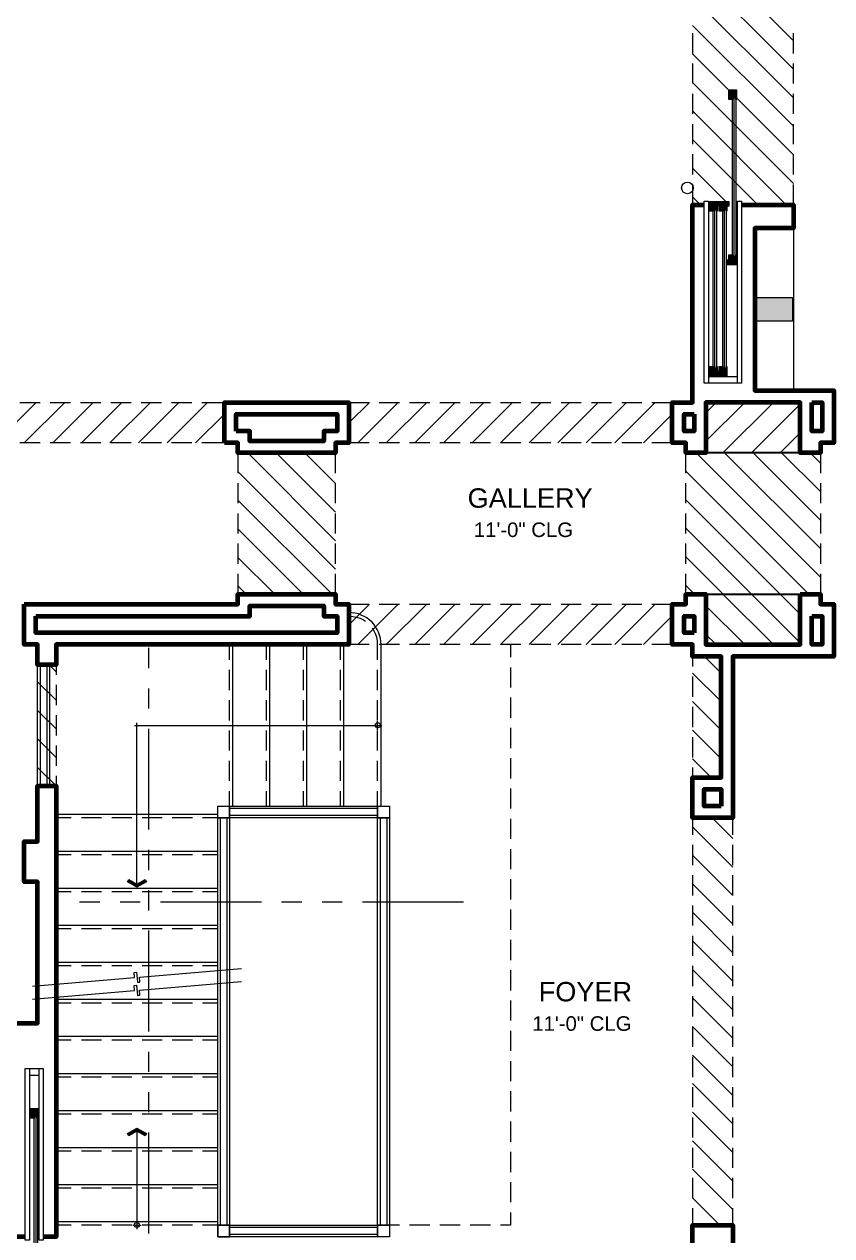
# Model space of a CAD drawing. Extents: x 6 to 1186, y -84 to 3560.
# Drawn here: x 450.7 to 690.5, y 1716.5 to 2076.6 of the extents above; entities that cross this region are included whole.
import ezdxf

# ---------------------------------------------------------------- set-up
doc = ezdxf.new("R2010")
doc.units = 0
doc.header["$LTSCALE"] = 24
doc.header["$MEASUREMENT"] = 0
for name, color, linetype in [('GEC_BKGD', 8, 'Continuous'), ('PDF_0', 8, 'Continuous'), ('PDF_00-FP-A-1$A-ANNO-KEYN', 8, 'Continuous'), ('PDF_00-FP-A-1$A-DRWDW', 8, 'Continuous'), ('PDF_00-FP-A-1$A-DRWDW-MINR', 8, 'Continuous'), ('PDF_00-FP-A-1$A-FLR-OVHD', 8, 'Continuous'), ('PDF_00-FP-A-1$A-MLWK-MINR', 8, 'Continuous'), ('PDF_00-FP-A-1$A-SOFFIT', 8, 'Continuous'), ('PDF_00-FP-A-1$A-SOFFIT-PATT', 8, 'Continuous'), ('PDF_00-FP-A-1$A-STR', 8, 'Continuous'), ('PDF_00-FP-A-1$A-STR-GRDRL-MINR', 8, 'Continuous'), ('PDF_00-FP-A-1$A-STR-RISR', 8, 'Continuous'), ('PDF_00-FP-A-1$A-WALL', 8, 'Continuous'), ('PDF_00-FP-A-1$A-WALL-PRTHT', 8, 'Continuous'), ('PDF_Text', 8, 'Continuous')]:
    doc.layers.add(name, color=color, linetype=linetype)
doc.styles.add('PDF Arial', font='arial.ttf')

# ---------------------------------------------------------------- blocks, each defined once
blk = doc.blocks.new('210311_BorsteinRes_CDProgress - Copy')
at = {"layer": 'PDF_0', "true_color": 0xffffff, "transparency": 33554559}
for points in [[(13.345, 10.5125), (13.3375, 10.4992), (13.3958, 10.4833)], [(13.4467, 10.5125), (13.3958, 10.4833), (13.455, 10.4992)], [(13.3375, 10.4992), (13.3958, 10.465), (13.3958, 10.4833)], [(13.455, 10.4992), (13.3958, 10.4833), (13.3958, 10.465)], [(13.3958, 10.4833), (13.3958, 10.465), (13.455, 10.4992)], [(13.3375, 8.94), (13.3958, 8.9558), (13.3958, 8.9733)], [(13.3958, 8.9558), (13.3375, 8.94), (13.345, 8.9258)], [(13.3958, 8.9733), (13.3958, 8.9558), (13.455, 8.94)], [(13.3958, 8.9558), (13.4467, 8.9258), (13.455, 8.94)]]:
    blk.add_hatch(color=7, dxfattribs=at).paths.add_polyline_path(points)
at = {"layer": 'PDF_00-FP-A-1$A-ANNO-KEYN', "true_color": 0xffffff, "transparency": 33554559}
for points in [[(17.2242, 13.97), (17.4533, 13.97), (17.4533, 14.1158)], [(17.2242, 13.97), (17.4533, 14.1158), (17.2242, 14.1158)]]:
    blk.add_hatch(color=7, dxfattribs=at).paths.add_polyline_path(points)
at = {"layer": 'PDF_00-FP-A-1$A-DRWDW-MINR', "true_color": 0x989898, "transparency": 33554559}
for points in [[(17.1058, 15.4033), (17.0592, 15.4033), (17.1058, 15.355)], [(17.1058, 15.355), (17.0592, 15.4033), (17.0592, 15.355)], [(17.0817, 15.355), (17.0592, 15.355), (17.0817, 15.3417)], [(17.0817, 15.3417), (17.0592, 15.355), (17.0592, 15.3417)], [(17.1058, 15.355), (17.1025, 15.355), (17.1058, 15.3417)], [(17.1058, 15.3417), (17.1025, 15.355), (17.1025, 15.3417)], [(16.9992, 14.7117), (16.9392, 14.7117), (16.9992, 14.6817)], [(16.9992, 14.6817), (16.9392, 14.7117), (16.9392, 14.6817)], [(17.0592, 14.7117), (16.9992, 14.7117), (17.0592, 14.6817)], [(17.0592, 14.6817), (16.9992, 14.7117), (16.9992, 14.6817)], [(16.9858, 14.6817), (16.9392, 14.6817), (16.9858, 14.6633)], [(16.9858, 14.6633), (16.9392, 14.6817), (16.9392, 14.6633)], [(16.9617, 14.6633), (16.9392, 14.6633), (16.9617, 14.6508)], [(16.9617, 14.6508), (16.9392, 14.6633), (16.9392, 14.6508)], [(16.9858, 14.6633), (16.9825, 14.6633), (16.9858, 14.6508)], [(16.9858, 14.6508), (16.9825, 14.6633), (16.9825, 14.6508)], [(17.0458, 14.6817), (16.9992, 14.6817), (17.0458, 14.6633)], [(17.0458, 14.6633), (16.9992, 14.6817), (16.9992, 14.6633)], [(17.0217, 14.6633), (16.9992, 14.6633), (17.0217, 14.6508)], [(17.0217, 14.6508), (16.9992, 14.6633), (16.9992, 14.6508)], [(17.0458, 14.6633), (17.0425, 14.6633), (17.0458, 14.6508)], [(17.0458, 14.6508), (17.0425, 14.6633), (17.0425, 14.6508)], [(17.1058, 14.3508), (17.0458, 14.3508), (17.1058, 14.32)], [(17.1058, 14.32), (17.0458, 14.3508), (17.0458, 14.32)], [(17.0817, 14.3808), (17.0592, 14.3808), (17.0817, 14.3683)], [(17.0817, 14.3683), (17.0592, 14.3808), (17.0592, 14.3683)], [(17.1058, 14.3683), (17.0592, 14.3683), (17.1058, 14.3508)], [(17.1058, 14.3508), (17.0592, 14.3683), (17.0592, 14.3508)], [(17.1058, 14.3808), (17.1025, 14.3808), (17.1058, 14.3683)], [(17.1058, 14.3683), (17.1025, 14.3808), (17.1025, 14.3683)], [(16.9617, 13.69), (16.9392, 13.69), (16.9617, 13.6767)], [(16.9617, 13.6767), (16.9392, 13.69), (16.9392, 13.6767)], [(16.9858, 13.6767), (16.9392, 13.6767), (16.9858, 13.6283)], [(16.9858, 13.6283), (16.9392, 13.6767), (16.9392, 13.6283)], [(16.9858, 13.69), (16.9825, 13.69), (16.9858, 13.6767)], [(16.9858, 13.6767), (16.9825, 13.69), (16.9825, 13.6767)], [(17.0458, 13.6592), (16.9858, 13.6592), (17.0458, 13.6283)], [(17.0458, 13.6283), (16.9858, 13.6592), (16.9858, 13.6283)], [(17.0217, 13.69), (16.9992, 13.69), (17.0217, 13.6767)], [(17.0217, 13.6767), (16.9992, 13.69), (16.9992, 13.6767)], [(17.0458, 13.6767), (16.9992, 13.6767), (17.0458, 13.6592)], [(17.0458, 13.6592), (16.9992, 13.6767), (16.9992, 13.6592)], [(17.0458, 13.69), (17.0425, 13.69), (17.0458, 13.6767)], [(17.0458, 13.6767), (17.0425, 13.69), (17.0425, 13.6767)], [(12.7842, 9.0958), (12.7375, 9.0958), (12.7842, 9.0475)], [(12.7842, 9.0475), (12.7375, 9.0958), (12.7375, 9.0475)], [(12.76, 9.0475), (12.7375, 9.0475), (12.76, 9.035)], [(12.76, 9.035), (12.7375, 9.0475), (12.7375, 9.035)], [(12.7842, 9.0475), (12.7808, 9.0475), (12.7842, 9.035)], [(12.7842, 9.035), (12.7808, 9.0475), (12.7808, 9.035)]]:
    blk.add_hatch(color=252, dxfattribs=at).paths.add_polyline_path(points)
at = {"layer": 'PDF_0', "lineweight": 18}
for points in [[(13.4683, 11.9467), (13.4683, 11.8217)], [(13.99, 10.9675), (13.99, 11.9675)], [(14.2192, 10.9675), (14.2192, 11.9675)], [(14.4483, 10.9675), (14.4483, 11.9675)], [(14.6775, 10.9675), (14.6775, 11.9675)], [(14.9067, 10.9675), (14.9067, 11.9675)], [(13.4683, 11.6967), (13.4683, 11.5717)], [(13.4683, 11.4467), (13.4683, 10.8217)], [(13.8958, 10.8942), (13.8958, 10.9675)], [(13.8958, 10.9675), (13.9692, 10.9675)], [(13.8958, 10.8942), (13.8958, 10.9675)], [(13.8958, 10.9675), (13.9692, 10.9675)], [(13.9692, 10.9675), (13.9692, 10.8942)], [(13.9692, 10.9675), (13.9692, 10.8942)], [(14.8858, 10.9675), (14.9583, 10.9675)], [(14.8858, 10.8942), (14.8858, 10.9675)], [(14.9583, 10.9675), (14.9583, 10.8942)], [(13.8958, 10.915), (12.8958, 10.915)], [(13.9692, 10.8942), (13.8958, 10.8942)], [(13.8958, 8.3733), (13.8958, 10.8942)], [(13.8958, 10.8942), (13.9692, 10.8942)], [(13.9692, 10.8942), (13.8958, 10.8942)], [(13.9692, 10.8942), (13.9692, 8.3733)], [(14.8858, 10.8942), (14.9583, 10.8942)], [(14.8858, 8.3733), (14.8858, 10.8942)], [(14.9583, 10.8942), (14.8858, 10.8942)], [(14.9583, 10.8942), (14.9583, 8.3733)], [(13.8958, 10.6858), (12.8958, 10.6858)], [(13.4683, 10.6967), (13.4683, 10.5717)], [(13.8958, 10.4567), (12.8958, 10.4567)], [(13.4683, 10.4467), (13.4683, 10.3217)], [(13.1667, 10.3733), (13.0417, 10.3733)], [(13.4167, 10.3733), (13.2917, 10.3733)], [(14.1667, 10.3733), (13.5417, 10.3733)], [(14.4167, 10.3733), (14.2917, 10.3733)], [(14.6667, 10.3733), (14.5417, 10.3733)], [(15.4167, 10.3733), (14.7917, 10.3733)], [(13.8958, 10.2275), (12.8958, 10.2275)], [(13.4683, 10.1967), (13.4683, 9.5717)], [(13.8958, 9.9983), (12.8958, 9.9983)], [(13.8958, 9.7692), (12.8958, 9.7692)], [(13.8958, 9.54), (12.8958, 9.54)], [(13.4683, 9.4467), (13.4683, 9.3217)], [(13.8958, 9.3108), (12.8958, 9.3108)], [(13.4683, 9.1967), (13.4683, 9.0717)], [(13.8958, 9.0817), (12.8958, 9.0817)], [(13.4683, 8.9467), (13.4683, 8.3217)], [(13.8958, 8.8525), (12.8958, 8.8525)], [(13.8958, 8.6233), (12.8958, 8.6233)], [(13.8958, 8.3942), (12.8958, 8.3942)], [(13.8958, 8.3733), (13.9692, 8.3733)], [(14.9583, 8.3733), (14.8858, 8.3733)]]:
    blk.add_lwpolyline(points, dxfattribs=at)
for points in [[(12.8542, 11.0925), (12.7817, 11.0925), (12.7817, 11.8425), (12.8542, 11.8425)], [(13.9692, 10.8942), (13.9692, 10.9675), (14.8858, 10.9675), (14.8858, 10.8942)], [(14.8858, 10.8942), (14.8858, 10.9675), (14.9583, 10.9675), (14.9583, 10.8942)], [(13.9692, 8.3733), (13.9692, 8.3008), (13.8958, 8.3008), (13.8958, 8.3733)], [(14.8858, 8.3733), (14.8858, 8.3008), (13.9692, 8.3008), (13.9692, 8.3733), (13.8958, 8.3733), (13.8958, 8.3008), (13.9692, 8.3008), (13.9692, 8.3733)], [(14.9583, 8.3733), (14.9583, 8.3008), (14.8858, 8.3008), (14.8858, 8.3733)]]:
    blk.add_lwpolyline(points, close=True, dxfattribs=at)
at = {"layer": 'PDF_0', "lineweight": 9}
for points in [[(13.3958, 10.5767), (13.3958, 11.4825)], [(14.8858, 11.4408), (14.8858, 11.4933)], [(13.3808, 11.4675), (14.9117, 11.4675)], [(13.3958, 10.4833), (13.3958, 10.6083)], [(12.75, 9.8525), (13.3808, 9.9067), (13.3783, 9.9375), (13.3933, 9.9392), (13.3992, 9.8767), (13.4142, 9.8775), (13.4117, 9.9092), (14.0425, 9.9625)], [(12.75, 9.7725), (13.3808, 9.8258), (13.3783, 9.8567), (13.3933, 9.8583), (13.3992, 9.7958), (13.4142, 9.7975), (13.4117, 9.8283), (14.0425, 9.8825)], [(13.3958, 8.9558), (13.3958, 8.83)], [(13.3958, 8.8617), (13.3958, 8.5867)], [(13.3958, 8.6183), (13.3958, 8.3475)], [(13.37, 8.3733), (13.4225, 8.3733)]]:
    blk.add_lwpolyline(points, dxfattribs=at)
for points in [[(13.3958, 10.4833), (13.4467, 10.5125), (13.455, 10.4992), (13.3958, 10.465), (13.3375, 10.4992), (13.345, 10.5125)], [(13.3958, 8.9558), (13.345, 8.9258), (13.3375, 8.94), (13.3958, 8.9733), (13.455, 8.94), (13.4467, 8.9258)]]:
    blk.add_lwpolyline(points, close=True, dxfattribs=at)
for centre, radius in [((16.8029, 14.7954), 0.0363), ((14.8862, 11.4679), 0.0154), ((13.3962, 8.3737), 0.0154)]:
    blk.add_circle(centre, radius, dxfattribs=at)
at = {"layer": 'PDF_00-FP-A-1$A-ANNO-KEYN', "lineweight": 18}
blk.add_lwpolyline([(17.2242, 13.97), (17.2242, 14.1158), (17.4533, 14.1158), (17.4533, 13.97)], close=True, dxfattribs=at)
at = {"layer": 'PDF_00-FP-A-1$A-DRWDW', "lineweight": 18}
for points in [[(17.0592, 15.3417), (17.0592, 15.4033), (17.1058, 15.4033), (17.1058, 15.3417), (17.1025, 15.3417), (17.1025, 15.355), (17.0817, 15.355), (17.0817, 15.3417)], [(16.9392, 14.6508), (16.9392, 14.7117), (16.9992, 14.7117), (16.9992, 14.6817), (16.9858, 14.6817), (16.9858, 14.6508), (16.9825, 14.6508), (16.9825, 14.6633), (16.9617, 14.6633), (16.9617, 14.6508)], [(16.9992, 14.6508), (16.9992, 14.7117), (17.0592, 14.7117), (17.0592, 14.6817), (17.0458, 14.6817), (17.0458, 14.6508), (17.0425, 14.6508), (17.0425, 14.6633), (17.0217, 14.6633), (17.0217, 14.6508)], [(17.0817, 14.3808), (17.0817, 14.3683), (17.1025, 14.3683), (17.1025, 14.3808), (17.1058, 14.3808), (17.1058, 14.32), (17.0458, 14.32), (17.0458, 14.3508), (17.0592, 14.3508), (17.0592, 14.3808)], [(16.9617, 13.69), (16.9617, 13.6767), (16.9825, 13.6767), (16.9825, 13.69), (16.9858, 13.69), (16.9858, 13.6283), (16.9392, 13.6283), (16.9392, 13.69)], [(17.0217, 13.69), (17.0217, 13.6767), (17.0425, 13.6767), (17.0425, 13.69), (17.0458, 13.69), (17.0458, 13.6283), (16.9858, 13.6283), (16.9858, 13.6592), (16.9992, 13.6592), (16.9992, 13.69)], [(12.7375, 9.035), (12.7375, 9.0958), (12.7842, 9.0958), (12.7842, 9.035), (12.7808, 9.035), (12.7808, 9.0475), (12.76, 9.0475), (12.76, 9.035)]]:
    blk.add_lwpolyline(points, close=True, dxfattribs=at)
at = {"layer": 'PDF_00-FP-A-1$A-DRWDW-MINR', "lineweight": 9}
for points in [[(17.1025, 14.3683), (17.0817, 14.3683), (17.0817, 15.355), (17.1025, 15.355)], [(16.9825, 13.6767), (16.9617, 13.6767), (16.9617, 14.6633), (16.9825, 14.6633)], [(17.0425, 13.6767), (17.0217, 13.6767), (17.0217, 14.6633), (17.0425, 14.6633)], [(12.7808, 8.125), (12.76, 8.125), (12.76, 9.0475), (12.7808, 9.0475)]]:
    blk.add_lwpolyline(points, close=True, dxfattribs=at)
for points in [[(17.0917, 14.3683), (17.0917, 15.355)], [(16.9067, 14.6908), (16.9067, 14.7125), (16.9325, 14.7125), (16.9325, 13.5867)], [(17.1125, 13.5867), (17.1125, 14.7125), (17.1383, 14.7125), (17.1383, 14.6908)], [(16.9725, 13.6767), (16.9725, 14.6633)], [(17.0317, 13.6767), (17.0317, 14.6633)], [(16.9325, 13.6283), (17.1125, 13.6283)], [(12.7308, 9.3425), (12.7308, 8.2792), (12.705, 8.2792), (12.705, 8.3008)], [(12.8167, 8.3008), (12.8167, 8.2792), (12.7908, 8.2792), (12.7908, 9.3425)], [(12.7308, 9.3008), (12.7908, 9.3008)], [(12.77, 9.0475), (12.77, 8.125)]]:
    blk.add_lwpolyline(points, dxfattribs=at)
at = {"layer": 'PDF_00-FP-A-1$A-FLR-OVHD', "lineweight": 9}
for points in [[(15.7083, 11.9675), (15.7083, 11.8892)], [(15.7083, 11.8267), (15.7083, 11.7017)], [(15.7083, 11.6392), (15.7083, 11.5142)], [(15.7083, 11.4517), (15.7083, 11.3267)], [(15.7083, 11.2642), (15.7083, 11.1392)], [(15.7083, 11.0767), (15.7083, 10.9517)], [(15.7083, 10.8892), (15.7083, 10.7642)], [(15.7083, 10.7017), (15.7083, 10.5767)], [(15.7083, 10.5142), (15.7083, 10.3892)], [(15.7083, 10.3267), (15.7083, 10.2017)], [(15.7083, 10.1392), (15.7083, 10.0142)], [(15.7083, 9.9517), (15.7083, 9.8267)], [(15.7083, 9.7642), (15.7083, 9.6392)], [(15.7083, 9.5767), (15.7083, 9.4517)], [(15.7083, 9.3892), (15.7083, 9.2642)], [(15.7083, 9.2017), (15.7083, 9.0767)], [(15.7083, 9.0142), (15.7083, 8.8892)], [(15.7083, 8.8267), (15.7083, 8.7017)], [(15.7083, 8.6392), (15.7083, 8.5142)], [(15.7083, 8.4517), (15.7083, 8.3733), (15.6458, 8.3733)], [(15.0208, 8.3733), (14.9583, 8.3733)], [(15.2083, 8.3733), (15.0833, 8.3733)], [(15.3958, 8.3733), (15.2708, 8.3733)], [(15.5833, 8.3733), (15.4583, 8.3733)]]:
    blk.add_lwpolyline(points, dxfattribs=at)
at = {"layer": 'PDF_00-FP-A-1$A-MLWK-MINR', "lineweight": 9}
blk.add_lwpolyline([(17.4592, 13.54), (17.2192, 13.54), (17.2192, 14.545), (17.4592, 14.545)], close=True, dxfattribs=at)
at = {"layer": 'PDF_00-FP-A-1$A-SOFFIT', "lineweight": 9}
for points in [[(16.8342, 15.7533), (16.8342, 15.6283)], [(17.4592, 15.6283), (17.4592, 15.7533)], [(16.8342, 15.5658), (16.8342, 15.4408)], [(17.4592, 15.4408), (17.4592, 15.5658)], [(16.8342, 15.3783), (16.8342, 15.2533)], [(17.4592, 15.2533), (17.4592, 15.3783)], [(16.8342, 15.1908), (16.8342, 15.0658)], [(17.4592, 15.0658), (17.4592, 15.1908)], [(16.8342, 15.0033), (16.8342, 14.8783)], [(17.4592, 14.8783), (17.4592, 15.0033)], [(16.8342, 14.8158), (16.8342, 14.6908)], [(17.4592, 14.6908), (17.4592, 14.8158)], [(12.6725, 13.4675), (12.7975, 13.4675)], [(12.86, 13.4675), (12.985, 13.4675)], [(13.0475, 13.4675), (13.1725, 13.4675)], [(13.235, 13.4675), (13.36, 13.4675)], [(13.4225, 13.4675), (13.5475, 13.4675)], [(13.61, 13.4675), (13.735, 13.4675)], [(13.7975, 13.4675), (13.9375, 13.4675)], [(14.7083, 13.4675), (14.8333, 13.4675)], [(14.8958, 13.4675), (15.0208, 13.4675)], [(15.0833, 13.4675), (15.2083, 13.4675)], [(15.2708, 13.4675), (15.3958, 13.4675)], [(15.4583, 13.4675), (15.5833, 13.4675)], [(15.6458, 13.4675), (15.7708, 13.4675)], [(15.8333, 13.4675), (15.9583, 13.4675)], [(16.0208, 13.4675), (16.1458, 13.4675)], [(16.2083, 13.4675), (16.3333, 13.4675)], [(16.3958, 13.4675), (16.5208, 13.4675)], [(16.5833, 13.4675), (16.7083, 13.4675)], [(12.7975, 13.2175), (12.6725, 13.2175)], [(12.985, 13.2175), (12.86, 13.2175)], [(13.1725, 13.2175), (13.0475, 13.2175)], [(13.36, 13.2175), (13.235, 13.2175)], [(13.5475, 13.2175), (13.4225, 13.2175)], [(13.735, 13.2175), (13.61, 13.2175)], [(13.9375, 13.2175), (13.7975, 13.2175)], [(14.8333, 13.2175), (14.7083, 13.2175)], [(15.0208, 13.2175), (14.8958, 13.2175)], [(15.2083, 13.2175), (15.0833, 13.2175)], [(15.3958, 13.2175), (15.2708, 13.2175)], [(15.5833, 13.2175), (15.4583, 13.2175)], [(15.7708, 13.2175), (15.6458, 13.2175)], [(15.9583, 13.2175), (15.8333, 13.2175)], [(16.1458, 13.2175), (16.0208, 13.2175)], [(16.3333, 13.2175), (16.2083, 13.2175)], [(16.5208, 13.2175), (16.3958, 13.2175)], [(16.7083, 13.2175), (16.5833, 13.2175)], [(14.0208, 13.155), (14.0208, 13.03)], [(14.625, 13.03), (14.625, 13.155)], [(16.7925, 13.03), (16.7925, 13.155)], [(16.99, 13.155), (16.9175, 13.155)], [(17.1775, 13.155), (17.0525, 13.155)], [(17.365, 13.155), (17.24, 13.155)], [(17.5008, 13.155), (17.4275, 13.155)], [(17.6258, 13.155), (17.6258, 13.03)], [(14.0208, 12.9675), (14.0208, 12.8425)], [(14.625, 12.8425), (14.625, 12.9675)], [(16.7925, 12.8425), (16.7925, 12.9675)], [(17.6258, 12.9675), (17.6258, 12.8425)], [(14.0208, 12.78), (14.0208, 12.655)], [(14.625, 12.655), (14.625, 12.78)], [(16.7925, 12.655), (16.7925, 12.78)], [(17.6258, 12.78), (17.6258, 12.655)], [(14.0208, 12.5925), (14.0208, 12.4675)], [(14.625, 12.4675), (14.625, 12.5925)], [(16.7925, 12.4675), (16.7925, 12.5925)], [(17.6258, 12.5925), (17.6258, 12.4675)], [(14.0208, 12.405), (14.0208, 12.28)], [(14.625, 12.28), (14.625, 12.405)], [(16.7925, 12.28), (16.7925, 12.405)], [(17.6258, 12.405), (17.6258, 12.28)], [(16.99, 12.28), (16.9175, 12.28)], [(17.1775, 12.28), (17.0525, 12.28)], [(17.365, 12.28), (17.24, 12.28)], [(17.5008, 12.28), (17.4275, 12.28)], [(14.7083, 12.2175), (14.8333, 12.2175)], [(14.8958, 12.2175), (15.0208, 12.2175)], [(15.0833, 12.2175), (15.2083, 12.2175)], [(15.2708, 12.2175), (15.3958, 12.2175)], [(15.4583, 12.2175), (15.5833, 12.2175)], [(15.6458, 12.2175), (15.7708, 12.2175)], [(15.8333, 12.2175), (15.9583, 12.2175)], [(16.0208, 12.2175), (16.1458, 12.2175)], [(16.2083, 12.2175), (16.3333, 12.2175)], [(16.3958, 12.2175), (16.5208, 12.2175)], [(16.5833, 12.2175), (16.7083, 12.2175)], [(14.8333, 11.9675), (14.7083, 11.9675)], [(15.0208, 11.9675), (14.8958, 11.9675)], [(15.2083, 11.9675), (15.0833, 11.9675)], [(15.3958, 11.9675), (15.2708, 11.9675)], [(15.5833, 11.9675), (15.4583, 11.9675)], [(15.7708, 11.9675), (15.6458, 11.9675)], [(15.9583, 11.9675), (15.8333, 11.9675)], [(16.1458, 11.9675), (16.0208, 11.9675)], [(16.3333, 11.9675), (16.2083, 11.9675)], [(16.5208, 11.9675), (16.3958, 11.9675)], [(16.7083, 11.9675), (16.5833, 11.9675)], [(16.8342, 11.8942), (16.8342, 11.8317)], [(17.0108, 11.8317), (17.0108, 11.8942)], [(12.7817, 11.78), (12.7817, 11.8425)], [(12.8958, 11.8425), (12.8958, 11.78)], [(12.7817, 11.5925), (12.7817, 11.7175)], [(12.8958, 11.7175), (12.8958, 11.5925)], [(16.8342, 11.7692), (16.8342, 11.6442)], [(17.0108, 11.6442), (17.0108, 11.7692)], [(16.8342, 11.5817), (16.8342, 11.4567)], [(17.0108, 11.4567), (17.0108, 11.5817)], [(12.7817, 11.405), (12.7817, 11.53)], [(12.8958, 11.53), (12.8958, 11.405)], [(12.7817, 11.2175), (12.7817, 11.3425)], [(12.8958, 11.3425), (12.8958, 11.2175)], [(16.8342, 11.3942), (16.8342, 11.2692)], [(17.0108, 11.2692), (17.0108, 11.3942)], [(16.8342, 11.2067), (16.8342, 11.1442)], [(17.0108, 11.1442), (17.0108, 11.2067)], [(12.7817, 11.0925), (12.7817, 11.155)], [(12.8958, 11.155), (12.8958, 11.0925)], [(16.8342, 10.8942), (16.8342, 10.79)], [(17.0842, 10.79), (17.0842, 10.8942)], [(16.8342, 10.7275), (16.8342, 10.6025)], [(17.0842, 10.6025), (17.0842, 10.7275)], [(16.8342, 10.54), (16.8342, 10.415)], [(17.0842, 10.415), (17.0842, 10.54)], [(16.8342, 10.3525), (16.8342, 10.2275)], [(17.0842, 10.2275), (17.0842, 10.3525)], [(16.8342, 10.165), (16.8342, 10.04)], [(17.0842, 10.04), (17.0842, 10.165)], [(16.8342, 9.9775), (16.8342, 9.8525)], [(17.0842, 9.8525), (17.0842, 9.9775)], [(16.8342, 9.79), (16.8342, 9.665)], [(17.0842, 9.665), (17.0842, 9.79)], [(16.8342, 9.6025), (16.8342, 9.4775)], [(17.0842, 9.4775), (17.0842, 9.6025)], [(16.8342, 9.415), (16.8342, 9.29)], [(17.0842, 9.29), (17.0842, 9.415)], [(16.8342, 9.2275), (16.8342, 9.1025)], [(17.0842, 9.1025), (17.0842, 9.2275)], [(16.8342, 9.04), (16.8342, 8.915)], [(17.0842, 8.915), (17.0842, 9.04)], [(16.8342, 8.8525), (16.8342, 8.7275)], [(17.0842, 8.7275), (17.0842, 8.8525)], [(16.8342, 8.665), (16.8342, 8.54)], [(17.0842, 8.54), (17.0842, 8.665)], [(16.8342, 8.4775), (16.8342, 8.3733)], [(17.0842, 8.3733), (17.0842, 8.4775)]]:
    blk.add_lwpolyline(points, dxfattribs=at)
at = {"layer": 'PDF_00-FP-A-1$A-SOFFIT-PATT', "lineweight": 9}
for points in [[(16.8342, 16.3317), (17.4592, 15.7067)], [(16.8342, 16.155), (17.4592, 15.53)], [(16.8342, 15.9783), (17.4592, 15.3533)], [(16.8342, 15.8017), (17.4592, 15.1767)], [(16.8342, 15.625), (17.4592, 15)], [(16.8342, 15.4483), (17.4592, 14.8233)], [(16.8342, 15.2717), (17.4142, 14.6908)], [(16.8342, 15.0942), (17.2375, 14.6908)], [(16.8342, 14.9175), (17.0608, 14.6908)], [(16.8342, 14.7408), (16.8833, 14.6908)], [(12.7717, 13.4675), (12.5217, 13.2175)], [(12.9492, 13.4675), (12.6992, 13.2175)], [(13.1258, 13.4675), (12.8758, 13.2175)], [(13.3025, 13.4675), (13.0525, 13.2175)], [(13.4792, 13.4675), (13.2292, 13.2175)], [(13.6558, 13.4675), (13.4058, 13.2175)], [(13.8325, 13.4675), (13.5825, 13.2175)], [(14.8358, 13.4675), (14.7083, 13.34)], [(15.0125, 13.4675), (14.7625, 13.2175)], [(15.1892, 13.4675), (14.9392, 13.2175)], [(15.3658, 13.4675), (15.1158, 13.2175)], [(15.5433, 13.4675), (15.2933, 13.2175)], [(15.72, 13.4675), (15.47, 13.2175)], [(15.8967, 13.4675), (15.6467, 13.2175)], [(16.0733, 13.4675), (15.8233, 13.2175)], [(16.25, 13.4675), (16, 13.2175)], [(16.4267, 13.4675), (16.1767, 13.2175)], [(16.6033, 13.4675), (16.3533, 13.2175)], [(16.9175, 13.2267), (17.1575, 13.4675)], [(16.9175, 13.4033), (16.9808, 13.4675)], [(17.0225, 13.155), (17.335, 13.4675)], [(17.1992, 13.155), (17.5008, 13.4558)], [(13.9375, 13.395), (13.7592, 13.2175)], [(16.7083, 13.395), (16.5308, 13.2175)], [(17.3758, 13.155), (17.5008, 13.2792)], [(13.9375, 13.2183), (13.9367, 13.2175)], [(16.7083, 13.2183), (16.7075, 13.2175)], [(14.625, 12.6108), (14.0817, 13.155)], [(14.625, 12.7875), (14.2583, 13.155)], [(14.625, 12.9642), (14.435, 13.155)], [(14.625, 13.1408), (14.6117, 13.155)], [(17.6258, 12.385), (16.8558, 13.155)], [(17.6258, 12.5617), (17.0325, 13.155)], [(17.6258, 12.7383), (17.2092, 13.155)], [(17.6258, 12.915), (17.3858, 13.155)], [(17.6258, 13.0917), (17.5625, 13.155)], [(14.625, 12.4342), (14.0208, 13.0383)], [(17.5542, 12.28), (16.7925, 13.0417)], [(14.6033, 12.28), (14.0208, 12.8617)], [(17.3767, 12.28), (16.7925, 12.8642)], [(14.4258, 12.28), (14.0208, 12.685)], [(17.2, 12.28), (16.7925, 12.6875)], [(14.2492, 12.28), (14.0208, 12.5075)], [(17.0233, 12.28), (16.7925, 12.5108)], [(14.0725, 12.28), (14.0208, 12.3308)], [(16.8467, 12.28), (16.7925, 12.3342)], [(17.0225, 12.28), (17.335, 11.9675)], [(17.1992, 12.28), (17.5008, 11.9783)], [(17.3758, 12.28), (17.5008, 12.155)], [(14.8358, 12.2175), (14.7083, 12.09)], [(15.0125, 12.2175), (14.7625, 11.9675)], [(15.1892, 12.2175), (14.9392, 11.9675)], [(15.3658, 12.2175), (15.1158, 11.9675)], [(15.5433, 12.2175), (15.2933, 11.9675)], [(15.72, 12.2175), (15.47, 11.9675)], [(15.8967, 12.2175), (15.6467, 11.9675)], [(16.0733, 12.2175), (15.8233, 11.9675)], [(16.25, 12.2175), (16, 11.9675)], [(16.4267, 12.2175), (16.1767, 11.9675)], [(16.6033, 12.2175), (16.3533, 11.9675)], [(16.9175, 12.2083), (17.1575, 11.9675)], [(16.7083, 12.1458), (16.5308, 11.9675)], [(16.9175, 12.0308), (16.9808, 11.9675)], [(16.7083, 11.9683), (16.7075, 11.9675)], [(17.0108, 11.7908), (16.9075, 11.8942)], [(12.8533, 11.8425), (12.8958, 11.7992)], [(17.0108, 11.6142), (16.8342, 11.7908)], [(12.7817, 11.7367), (12.8958, 11.6225)], [(12.7817, 11.56), (12.8958, 11.4458)], [(17.0108, 11.4375), (16.8342, 11.6142)], [(17.0108, 11.26), (16.8342, 11.4375)], [(12.7817, 11.3833), (12.8958, 11.2692)], [(16.95, 11.1442), (16.8342, 11.2608)], [(12.7817, 11.2067), (12.8958, 11.0925)], [(17.0842, 10.7675), (16.9567, 10.8942)], [(17.0842, 10.59), (16.8342, 10.84)], [(17.0842, 10.4133), (16.8342, 10.6633)], [(17.0842, 10.2367), (16.8342, 10.4867)], [(17.0842, 10.06), (16.8342, 10.31)], [(17.0842, 9.8833), (16.8342, 10.1333)], [(17.0842, 9.7067), (16.8342, 9.9567)], [(17.0842, 9.53), (16.8342, 9.78)], [(17.0842, 9.3525), (16.8342, 9.6025)], [(17.0842, 9.1758), (16.8342, 9.4258)], [(17.0842, 8.9992), (16.8342, 9.2492)], [(17.0842, 8.8225), (16.8342, 9.0725)], [(17.0842, 8.6458), (16.8342, 8.8958)], [(17.0842, 8.4692), (16.8342, 8.7192)], [(17.0025, 8.3733), (16.8342, 8.5425)]]:
    blk.add_lwpolyline(points, dxfattribs=at)
at = {"layer": 'PDF_00-FP-A-1$A-STR', "lineweight": 18}
blk.add_arc((14.7088, 11.9679), 0.1979, 359.99989, 90.00011, dxfattribs=at)
at = {"layer": 'PDF_00-FP-A-1$A-STR-GRDRL-MINR', "lineweight": 9}
for points in [[(12.7975, 11.8425), (12.7975, 11.0925)], [(12.8392, 11.8425), (12.8392, 11.0925)], [(13.9117, 10.8942), (13.9117, 8.3733)], [(13.9533, 10.8942), (13.9533, 8.3733)], [(14.8858, 10.9517), (13.9692, 10.9517)], [(14.8858, 10.91), (13.9692, 10.91)], [(14.9017, 10.8942), (14.9017, 8.3733)], [(14.9433, 10.8942), (14.9433, 8.3733)], [(14.8858, 8.3575), (13.9692, 8.3575)], [(14.8858, 8.3158), (13.9692, 8.3158)]]:
    blk.add_lwpolyline(points, dxfattribs=at)
at = {"layer": 'PDF_00-FP-A-1$A-STR-RISR', "lineweight": 9}
for points in [[(14.7083, 12.1442), (14.7317, 12.1425), (14.7542, 12.1383), (14.7767, 12.1308), (14.7975, 12.1208), (14.81, 12.1125)], [(14.8858, 11.8733), (14.8858, 11.9675), (14.8842, 11.99), (14.88, 12.0133), (14.8725, 12.035), (14.8617, 12.0558), (14.8533, 12.0683)], [(13.9692, 11.8733), (13.9692, 11.9675)], [(14.1983, 11.8733), (14.1983, 11.9675)], [(14.4275, 11.8733), (14.4275, 11.9675)], [(14.6567, 11.8733), (14.6567, 11.9675)], [(13.9692, 11.6858), (13.9692, 11.8108)], [(14.1983, 11.6858), (14.1983, 11.8108)], [(14.4275, 11.6858), (14.4275, 11.8108)], [(14.6567, 11.6858), (14.6567, 11.8108)], [(14.8858, 11.6858), (14.8858, 11.8108)], [(13.9692, 11.4983), (13.9692, 11.6233)], [(14.1983, 11.4983), (14.1983, 11.6233)], [(14.4275, 11.4983), (14.4275, 11.6233)], [(14.6567, 11.4983), (14.6567, 11.6233)], [(14.8858, 11.4983), (14.8858, 11.6233)], [(13.9692, 11.3108), (13.9692, 11.4358)], [(14.1983, 11.3108), (14.1983, 11.4358)], [(14.4275, 11.3108), (14.4275, 11.4358)], [(14.6567, 11.3108), (14.6567, 11.4358)], [(14.8858, 11.3108), (14.8858, 11.4358)], [(13.9692, 11.1233), (13.9692, 11.2483)], [(14.1983, 11.1233), (14.1983, 11.2483)], [(14.4275, 11.1233), (14.4275, 11.2483)], [(14.6567, 11.1233), (14.6567, 11.2483)], [(14.8858, 11.1233), (14.8858, 11.2483)], [(13.9692, 10.9675), (13.9692, 11.0608)], [(14.1983, 10.9675), (14.1983, 11.0608)], [(14.4275, 10.9675), (14.4275, 11.0608)], [(14.6567, 10.9675), (14.6567, 11.0608)], [(14.8858, 10.9675), (14.8858, 11.0608)], [(12.99, 10.8942), (12.8958, 10.8942)], [(13.1775, 10.8942), (13.0525, 10.8942)], [(13.365, 10.8942), (13.24, 10.8942)], [(13.5525, 10.8942), (13.4275, 10.8942)], [(13.74, 10.8942), (13.615, 10.8942)], [(13.8958, 10.8942), (13.8025, 10.8942)], [(12.99, 10.665), (12.8958, 10.665)], [(13.1775, 10.665), (13.0525, 10.665)], [(13.365, 10.665), (13.24, 10.665)], [(13.5525, 10.665), (13.4275, 10.665)], [(13.74, 10.665), (13.615, 10.665)], [(13.8958, 10.665), (13.8025, 10.665)], [(12.99, 10.4358), (12.8958, 10.4358)], [(13.1775, 10.4358), (13.0525, 10.4358)], [(13.365, 10.4358), (13.24, 10.4358)], [(13.5525, 10.4358), (13.4275, 10.4358)], [(13.74, 10.4358), (13.615, 10.4358)], [(13.8958, 10.4358), (13.8025, 10.4358)], [(12.99, 10.2067), (12.8958, 10.2067)], [(13.1775, 10.2067), (13.0525, 10.2067)], [(13.365, 10.2067), (13.24, 10.2067)], [(13.5525, 10.2067), (13.4275, 10.2067)], [(13.74, 10.2067), (13.615, 10.2067)], [(13.8958, 10.2067), (13.8025, 10.2067)], [(12.99, 9.9775), (12.8958, 9.9775)], [(13.1775, 9.9775), (13.0525, 9.9775)], [(13.365, 9.9775), (13.24, 9.9775)], [(13.5525, 9.9775), (13.4275, 9.9775)], [(13.74, 9.9775), (13.615, 9.9775)], [(13.8958, 9.9775), (13.8025, 9.9775)], [(12.99, 9.7483), (12.8958, 9.7483)], [(13.1775, 9.7483), (13.0525, 9.7483)], [(13.365, 9.7483), (13.24, 9.7483)], [(13.5525, 9.7483), (13.4275, 9.7483)], [(13.74, 9.7483), (13.615, 9.7483)], [(13.8958, 9.7483), (13.8025, 9.7483)], [(12.99, 9.5192), (12.8958, 9.5192)], [(13.1775, 9.5192), (13.0525, 9.5192)], [(13.365, 9.5192), (13.24, 9.5192)], [(13.5525, 9.5192), (13.4275, 9.5192)], [(13.74, 9.5192), (13.615, 9.5192)], [(13.8958, 9.5192), (13.8025, 9.5192)], [(12.99, 9.29), (12.8958, 9.29)], [(13.1775, 9.29), (13.0525, 9.29)], [(13.365, 9.29), (13.24, 9.29)], [(13.5525, 9.29), (13.4275, 9.29)], [(13.74, 9.29), (13.615, 9.29)], [(13.8958, 9.29), (13.8025, 9.29)], [(12.99, 9.0608), (12.8958, 9.0608)], [(13.1775, 9.0608), (13.0525, 9.0608)], [(13.365, 9.0608), (13.24, 9.0608)], [(13.5525, 9.0608), (13.4275, 9.0608)], [(13.74, 9.0608), (13.615, 9.0608)], [(13.8958, 9.0608), (13.8025, 9.0608)], [(12.99, 8.8317), (12.8958, 8.8317)], [(13.1775, 8.8317), (13.0525, 8.8317)], [(13.365, 8.8317), (13.24, 8.8317)], [(13.5525, 8.8317), (13.4275, 8.8317)], [(13.74, 8.8317), (13.615, 8.8317)], [(13.8958, 8.8317), (13.8025, 8.8317)], [(12.99, 8.6025), (12.8958, 8.6025)], [(13.1775, 8.6025), (13.0525, 8.6025)], [(13.365, 8.6025), (13.24, 8.6025)], [(13.5525, 8.6025), (13.4275, 8.6025)], [(13.74, 8.6025), (13.615, 8.6025)], [(13.8958, 8.6025), (13.8025, 8.6025)], [(12.99, 8.3733), (12.8958, 8.3733)], [(13.1775, 8.3733), (13.0525, 8.3733)], [(13.365, 8.3733), (13.24, 8.3733)], [(13.5525, 8.3733), (13.4275, 8.3733)], [(13.74, 8.3733), (13.615, 8.3733)], [(13.8958, 8.3733), (13.8025, 8.3733)]]:
    blk.add_lwpolyline(points, dxfattribs=at)
at = {"layer": 'PDF_00-FP-A-1$A-WALL', "lineweight": 60}
for points in [[(17.1383, 14.6908), (17.4592, 14.6908), (17.4592, 14.545), (17.2192, 14.545), (17.2192, 13.54), (17.7092, 13.54), (17.7092, 13.2175), (17.6258, 13.2175), (17.6258, 13.155), (17.5008, 13.155), (17.5008, 13.4675), (16.9175, 13.4675), (16.9175, 13.155), (16.7925, 13.155), (16.7925, 13.2175), (16.7083, 13.2175), (16.7083, 13.4675), (16.8342, 13.4675), (16.8342, 14.6908), (16.9067, 14.6908)], [(12.705, 8.3008), (12.625, 8.3008), (12.625, 9.6233), (12.7817, 9.6233), (12.7817, 10.4983), (12.6983, 10.4983), (12.6983, 10.7483), (12.7817, 10.7483), (12.7817, 11.0925), (12.8958, 11.0925), (12.8958, 8.3008), (12.8167, 8.3008)]]:
    blk.add_lwpolyline(points, dxfattribs=at)
at = {"layer": 'PDF_00-FP-A-1$A-WALL', "lineweight": 9}
for points in [[(17.1383, 14.6908), (17.1383, 13.5867), (16.9067, 13.5867), (16.9067, 14.6908)], [(12.705, 8.3008), (12.705, 9.3425), (12.8167, 9.3425), (12.8167, 8.3008)]]:
    blk.add_lwpolyline(points, dxfattribs=at)
at = {"layer": 'PDF_00-FP-A-1$A-WALL', "lineweight": 60}
for points in [[(13.9375, 13.2175), (13.9375, 13.4675), (14.7083, 13.4675), (14.7083, 13.2175), (14.625, 13.2175), (14.625, 13.155), (14.0208, 13.155), (14.0208, 13.2175)], [(17.5733, 13.4675), (17.6358, 13.4675), (17.6358, 13.29), (17.5733, 13.29)], [(14.0108, 13.29), (14.0108, 13.3942), (14.6358, 13.3942), (14.6358, 13.29), (14.5525, 13.29), (14.5525, 13.2275), (14.0942, 13.2275), (14.0942, 13.29)], [(16.8442, 13.3942), (16.8442, 13.29), (16.7817, 13.29), (16.7817, 13.3942)], [(12.6983, 12.2175), (14.0208, 12.2175), (14.0208, 12.28), (14.625, 12.28), (14.625, 12.2175), (14.7083, 12.2175), (14.7083, 11.9675), (12.8958, 11.9675), (12.8958, 11.8425), (12.7817, 11.8425), (12.7817, 11.9675), (12.6983, 11.9675)], [(17.5008, 12.28), (17.6258, 12.28), (17.6258, 12.2175), (17.7092, 12.2175), (17.7092, 11.8942), (17.0842, 11.8942), (17.0842, 10.8942), (16.8342, 10.8942), (16.8342, 11.1442), (17.0108, 11.1442), (17.0108, 11.8942), (16.8342, 11.8942), (16.8342, 11.9675), (16.7083, 11.9675), (16.7083, 12.2175), (16.7925, 12.2175), (16.7925, 12.28), (16.9175, 12.28), (16.9175, 11.9675), (17.5008, 11.9675)], [(12.7708, 12.1442), (14.0942, 12.1442), (14.0942, 12.2067), (14.5525, 12.2067), (14.5525, 12.1442), (14.6358, 12.1442), (14.6358, 12.04), (12.7708, 12.04)], [(16.8442, 12.04), (16.7817, 12.04), (16.7817, 12.1442), (16.8442, 12.1442)], [(17.5733, 12.1442), (17.6358, 12.1442), (17.6358, 11.9675), (17.5733, 11.9675)], [(17.0108, 10.9675), (16.9067, 10.9675), (16.9067, 11.0717), (17.0108, 11.0717)], [(16.8342, 7.3733), (17.0108, 7.3733), (17.0108, 8.1233), (16.8342, 8.1233), (16.8342, 8.3733), (17.0842, 8.3733), (17.0842, 7.3008), (17.7092, 7.3008), (17.7092, 7.1858), (16.7083, 7.1858), (16.7083, 7.3008), (16.8342, 7.3008)]]:
    blk.add_lwpolyline(points, close=True, dxfattribs=at)
at = {"layer": 'PDF_00-FP-A-1$A-WALL', "lineweight": 0}
blk.add_circle((17.4559, 13.5399), 0.0107, dxfattribs=at)
at = {"layer": 'PDF_00-FP-A-1$A-WALL-PRTHT', "lineweight": 25}
for points in [[(17.5008, 13.4675), (17.5008, 13.155), (16.9175, 13.155), (16.9175, 13.4675)], [(16.9175, 11.9675), (16.9175, 12.28), (17.5008, 12.28), (17.5008, 11.9675)]]:
    blk.add_lwpolyline(points, close=True, dxfattribs=at)
at = {"layer": 'PDF_Text', "attachment_point": 7, "style": 'PDF Arial'}
for s, insert, char_height in [('GALLERY', (15.4425, 12.8133), 0.12008), ('11\'-0" CLG', (15.4808, 12.6323), 0.09006), ('FOYER', (15.8825, 9.7567), 0.12008), ('11\'-0" CLG', (15.8425, 9.5748), 0.09006)]:
    blk.add_mtext(s, dxfattribs=dict(at, insert=insert, char_height=char_height))

msp = doc.modelspace()

# ---------------------------------------------------------------- block references
at = {"layer": 'GEC_BKGD', "xscale": 48, "yscale": 48, "zscale": 48}
msp.add_blockref('210311_BorsteinRes_CDProgress - Copy', (-158.88, 1317.79), dxfattribs=at)

doc.saveas('drawing.dxf')
